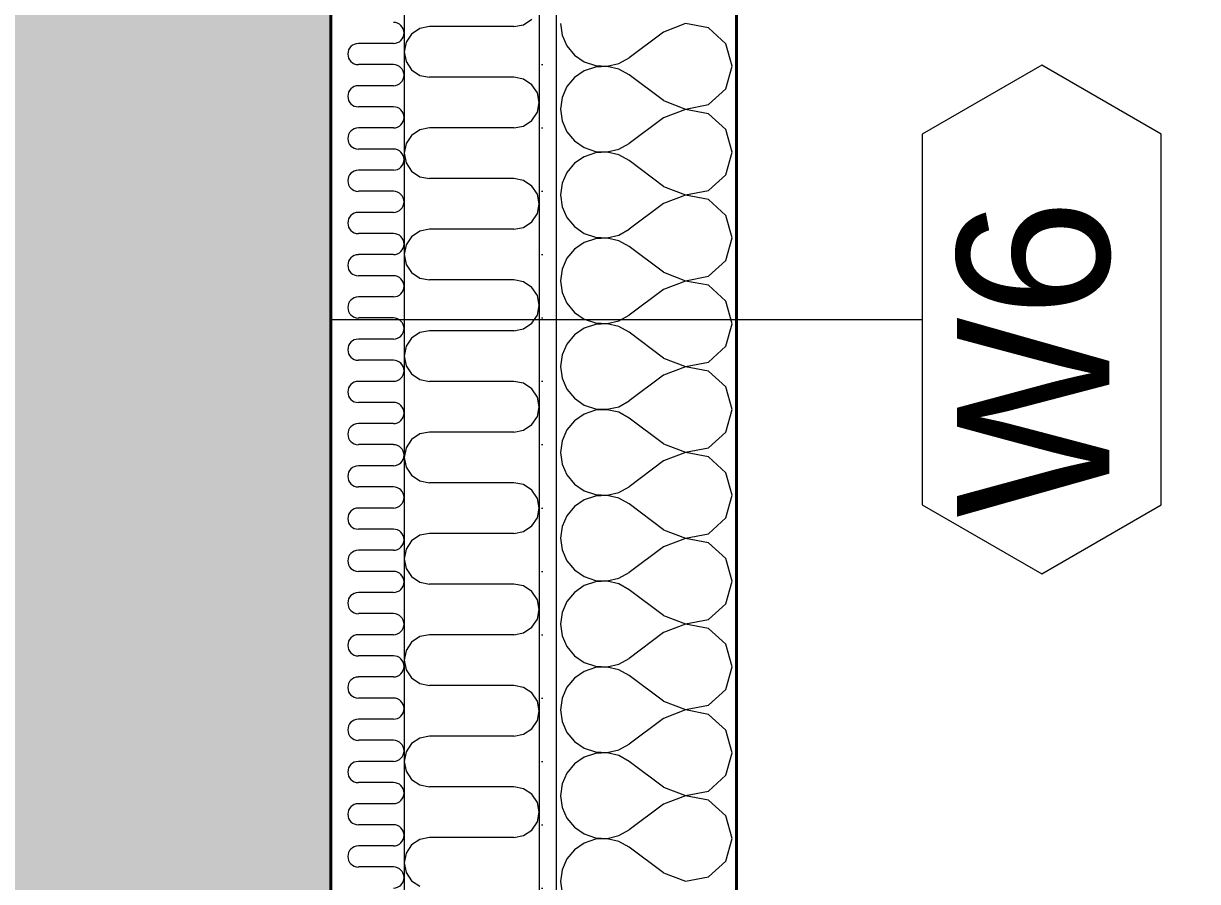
# Model space of a CAD drawing. Header units: millimetres. Extents: x -3100 to 17162, y -19566 to 10100.
# Drawn here: x 13827 to 14869, y 5181 to 5943 of the extents above; entities that cross this region are included whole.
import ezdxf

# ---------------------------------------------------------------- set-up
doc = ezdxf.new("R2010")
doc.units = ezdxf.units.MM
doc.header["$MEASUREMENT"] = 0
doc.linetypes.add('Wipeout_Contour', pattern=[1000, 0, -1000])
for name, color, linetype in [('Konstrukce - svislé nosné', 7, 'Continuous'), ('Konstrukce – Dělicí čáry vrstev', 7, 'Continuous'), ('Kóty - SP', 7, 'Continuous'), ('Výplně – Řezové', 7, 'Continuous'), ('Zóny', 7, 'Continuous'), ('Zóny - razítko SP', 7, 'Continuous')]:
    doc.layers.add(name, color=color, linetype=linetype)
doc.styles.add('GENEROVANÝ_STYL_1', font='Arial.ttf')
doc.dimstyles.new('GENEROVANÝ_STYL__1', dxfattribs={"dimtxt": 134.999996, "dimasz": 114, "dimexe": 0.18, "dimexo": 0.0625, "dimgap": 0, "dimtad": 1, "dimtih": 1, "dimtoh": 1, "dimdec": 0, "dimzin": 0, "dimdsep": 46, "dimtxsty": 'GENEROVANÝ_STYL_1', "dimblk": 'ARROWHEAD_2', "dimblk1": 'ARROWHEAD_2', "dimblk2": 'ARROWHEAD_2', "dimcen": 0.09, "dimse1": 1, "dimse2": 1, "dimclrd": 256, "dimclre": 256, "dimclrt": 256, "dimazin": 0, "dimtfac": 1, "dimtdec": 4, "dimtmove": 0, "dimatfit": 3, "dimfxl": 1, "dimtolj": 1, "dimtzin": 0, "dimarcsym": 0})
doc.dimstyles.new('GENEROVANÝ_STYL__2', dxfattribs={"dimtxt": 134.999996, "dimasz": 114, "dimexe": 0.18, "dimexo": 0.0625, "dimgap": 0, "dimtad": 1, "dimdec": 0, "dimzin": 0, "dimdsep": 46, "dimtxsty": 'GENEROVANÝ_STYL_1', "dimblk": 'ARROWHEAD_2', "dimblk1": 'ARROWHEAD_2', "dimblk2": 'ARROWHEAD_2', "dimcen": 0.09, "dimse1": 1, "dimse2": 1, "dimclrd": 256, "dimclre": 256, "dimclrt": 256, "dimazin": 0, "dimtfac": 1, "dimtdec": 4, "dimtmove": 0, "dimatfit": 3, "dimfxl": 1, "dimtolj": 1, "dimtzin": 0, "dimarcsym": 0})
doc.dimstyles.new('GENEROVANÝ_STYL__4', dxfattribs={"dimtxt": 134.999996, "dimasz": 114, "dimexe": 0.18, "dimexo": 0.0625, "dimgap": 0, "dimtad": 1, "dimtih": 1, "dimtoh": 1, "dimdec": 0, "dimzin": 0, "dimdsep": 46, "dimtxsty": 'GENEROVANÝ_STYL_1', "dimblk": 'ARROWHEAD_2', "dimblk1": 'ARROWHEAD_2', "dimblk2": 'ARROWHEAD_2', "dimcen": 0.09, "dimse1": 1, "dimse2": 1, "dimclrd": 256, "dimclre": 256, "dimclrt": 256, "dimazin": 0, "dimtfac": 1, "dimtdec": 4, "dimtmove": 2, "dimatfit": 3, "dimfxl": 1, "dimtolj": 1, "dimtzin": 0, "dimarcsym": 0})
pattern_1 = [(0, (0, 0), (0, 56.25), [0, -56.25])]

# ---------------------------------------------------------------- blocks, each defined once
blk = doc.blocks.new('Spíž_1.05_7', base_point=(14578.5, 5791.7))
at = {"layer": 'Zóny', "linetype": 'Continuous', "lineweight": 0, "true_color": 0xffffff}
blk.add_hatch(color=7, dxfattribs=at).paths.add_polyline_path([(14100, 4200), (14100, 7400), (12800, 7400), (12800, 4200)])
blk = doc.blocks.new('*X81')
at = {"layer": 'Výplně – Řezové', "color": 53, "linetype": 'Continuous', "lineweight": 13, "true_color": 0xeccf4f}
for p, q in [((14155.6, 5925), (14124.4, 5925)), ((14155.6, 5906.3), (14124.4, 5906.3)), ((14155.6, 5887.5), (14124.4, 5887.5)), ((14155.6, 5868.8), (14124.4, 5868.8)), ((14155.6, 5850), (14124.4, 5850)), ((14155.6, 5831.3), (14124.4, 5831.3)), ((14155.6, 5812.5), (14124.4, 5812.5)), ((14155.6, 5793.8), (14124.4, 5793.8)), ((14155.6, 5775), (14124.4, 5775)), ((14155.6, 5756.3), (14124.4, 5756.3)), ((14155.6, 5737.5), (14124.4, 5737.5)), ((14155.6, 5718.8), (14124.4, 5718.8)), ((14155.6, 5700), (14124.4, 5700)), ((14155.6, 5681.3), (14124.4, 5681.3)), ((14155.6, 5662.5), (14124.4, 5662.5)), ((14155.6, 5643.8), (14124.4, 5643.8)), ((14155.6, 5625), (14124.4, 5625)), ((14155.6, 5606.3), (14124.4, 5606.3)), ((14155.6, 5587.5), (14124.4, 5587.5)), ((14155.6, 5568.8), (14124.4, 5568.8)), ((14155.6, 5550), (14124.4, 5550)), ((14155.6, 5531.3), (14124.4, 5531.3)), ((14155.6, 5512.5), (14124.4, 5512.5)), ((14155.6, 5493.8), (14124.4, 5493.8)), ((14155.6, 5475), (14124.4, 5475)), ((14155.6, 5456.3), (14124.4, 5456.3)), ((14155.6, 5437.5), (14124.4, 5437.5)), ((14155.6, 5418.8), (14124.4, 5418.8)), ((14155.6, 5400), (14124.4, 5400)), ((14155.6, 5381.3), (14124.4, 5381.3)), ((14155.6, 5362.5), (14124.4, 5362.5)), ((14155.6, 5343.8), (14124.4, 5343.8)), ((14155.6, 5325), (14124.4, 5325)), ((14155.6, 5306.3), (14124.4, 5306.3)), ((14155.6, 5287.5), (14124.4, 5287.5)), ((14155.6, 5268.8), (14124.4, 5268.8)), ((14155.6, 5250), (14124.4, 5250)), ((14155.6, 5231.3), (14124.4, 5231.3)), ((14155.6, 5212.5), (14124.4, 5212.5)), ((14155.6, 5193.8), (14124.4, 5193.8))]:
    blk.add_line(p, q, dxfattribs=at)
for centre, start, end in [((14155.6, 5934.4), 270, 90), ((14124.4, 5915.6), 90, 270), ((14155.6, 5896.9), 270, 90), ((14124.4, 5878.1), 90, 270), ((14155.6, 5859.4), 270, 90), ((14124.4, 5840.6), 90, 270), ((14155.6, 5821.9), 270, 90), ((14124.4, 5803.1), 90, 270), ((14155.6, 5784.4), 270, 90), ((14124.4, 5765.6), 90, 270), ((14155.6, 5746.9), 270, 90), ((14124.4, 5728.1), 90, 270), ((14155.6, 5709.4), 270, 90), ((14124.4, 5690.6), 90, 270), ((14155.6, 5671.9), 270, 90), ((14124.4, 5653.1), 90, 270), ((14155.6, 5634.4), 270, 90), ((14124.4, 5615.6), 90, 270), ((14155.6, 5596.9), 270, 90), ((14124.4, 5578.1), 90, 270), ((14155.6, 5559.4), 270, 90), ((14124.4, 5540.6), 90, 270), ((14155.6, 5521.9), 270, 90), ((14124.4, 5503.1), 90, 270), ((14155.6, 5484.4), 270, 90), ((14124.4, 5465.6), 90, 270), ((14155.6, 5446.9), 270, 90), ((14124.4, 5428.1), 90, 270), ((14155.6, 5409.4), 270, 90), ((14124.4, 5390.6), 90, 270), ((14155.6, 5371.9), 270, 90), ((14124.4, 5353.1), 90, 270), ((14155.6, 5334.4), 270, 90), ((14124.4, 5315.6), 90, 270), ((14155.6, 5296.9), 270, 90), ((14124.4, 5278.1), 90, 270), ((14155.6, 5259.4), 270, 90), ((14124.4, 5240.6), 90, 270), ((14155.6, 5221.9), 270, 90), ((14124.4, 5203.1), 90, 270), ((14155.6, 5184.4), 270, 90)]:
    blk.add_arc(centre, 9.38, start, end, dxfattribs=at)
blk = doc.blocks.new('*X85')
at = {"layer": 'Výplně – Řezové', "color": 53, "linetype": 'Continuous', "lineweight": 13, "true_color": 0xeccf4f}
for p, q in [((14262.5, 5940), (14271.1, 5941.7)), ((14271.1, 5941.7), (14278.4, 5946.6)), ((14171.6, 5933.4), (14166.7, 5926.1)), ((14178.9, 5938.3), (14171.6, 5933.4)), ((14187.5, 5940), (14178.9, 5938.3)), ((14262.5, 5940), (14187.5, 5940)), ((14166.7, 5926.1), (14165, 5917.5)), ((14165, 5917.5), (14166.7, 5908.9)), ((14166.7, 5908.9), (14171.6, 5901.6)), ((14171.6, 5901.6), (14178.9, 5896.7)), ((14178.9, 5896.7), (14187.5, 5895)), ((14262.5, 5895), (14187.5, 5895)), ((14271.1, 5893.3), (14262.5, 5895)), ((14278.4, 5888.4), (14271.1, 5893.3)), ((14283.3, 5881.1), (14278.4, 5888.4)), ((14285, 5872.5), (14283.3, 5881.1)), ((14283.3, 5863.9), (14285, 5872.5)), ((14278.4, 5856.6), (14283.3, 5863.9)), ((14178.9, 5848.3), (14171.6, 5843.4)), ((14187.5, 5850), (14178.9, 5848.3)), ((14262.5, 5850), (14187.5, 5850)), ((14262.5, 5850), (14271.1, 5851.7)), ((14271.1, 5851.7), (14278.4, 5856.6)), ((14166.7, 5836.1), (14165, 5827.5)), ((14171.6, 5843.4), (14166.7, 5836.1)), ((14165, 5827.5), (14166.7, 5818.9)), ((14166.7, 5818.9), (14171.6, 5811.6)), ((14171.6, 5811.6), (14178.9, 5806.7)), ((14178.9, 5806.7), (14187.5, 5805)), ((14262.5, 5805), (14187.5, 5805)), ((14271.1, 5803.3), (14262.5, 5805)), ((14278.4, 5798.4), (14271.1, 5803.3)), ((14283.3, 5791.1), (14278.4, 5798.4)), ((14285, 5782.5), (14283.3, 5791.1)), ((14278.4, 5766.6), (14283.3, 5773.9)), ((14283.3, 5773.9), (14285, 5782.5)), ((14271.1, 5761.7), (14278.4, 5766.6)), ((14171.6, 5753.4), (14166.7, 5746.1)), ((14178.9, 5758.3), (14171.6, 5753.4)), ((14187.5, 5760), (14178.9, 5758.3)), ((14262.5, 5760), (14187.5, 5760)), ((14262.5, 5760), (14271.1, 5761.7)), ((14166.7, 5746.1), (14165, 5737.5)), ((14165, 5737.5), (14166.7, 5728.9)), ((14166.7, 5728.9), (14171.6, 5721.6)), ((14171.6, 5721.6), (14178.9, 5716.7)), ((14178.9, 5716.7), (14187.5, 5715)), ((14262.5, 5715), (14187.5, 5715)), ((14271.1, 5713.3), (14262.5, 5715)), ((14278.4, 5708.4), (14271.1, 5713.3)), ((14283.3, 5701.1), (14278.4, 5708.4)), ((14285, 5692.5), (14283.3, 5701.1)), ((14283.3, 5683.9), (14285, 5692.5)), ((14278.4, 5676.6), (14283.3, 5683.9)), ((14187.5, 5670), (14178.9, 5668.3)), ((14262.5, 5670), (14187.5, 5670)), ((14262.5, 5670), (14271.1, 5671.7)), ((14271.1, 5671.7), (14278.4, 5676.6)), ((14171.6, 5663.4), (14166.7, 5656.1)), ((14178.9, 5668.3), (14171.6, 5663.4)), ((14166.7, 5656.1), (14165, 5647.5)), ((14165, 5647.5), (14166.7, 5638.9)), ((14166.7, 5638.9), (14171.6, 5631.6)), ((14171.6, 5631.6), (14178.9, 5626.7)), ((14178.9, 5626.7), (14187.5, 5625)), ((14262.5, 5625), (14187.5, 5625)), ((14271.1, 5623.3), (14262.5, 5625)), ((14278.4, 5618.4), (14271.1, 5623.3)), ((14283.3, 5611.1), (14278.4, 5618.4)), ((14285, 5602.5), (14283.3, 5611.1)), ((14283.3, 5593.9), (14285, 5602.5)), ((14271.1, 5581.7), (14278.4, 5586.6)), ((14278.4, 5586.6), (14283.3, 5593.9)), ((14178.9, 5578.3), (14171.6, 5573.4)), ((14187.5, 5580), (14178.9, 5578.3)), ((14262.5, 5580), (14187.5, 5580)), ((14262.5, 5580), (14271.1, 5581.7)), ((14166.7, 5566.1), (14165, 5557.5)), ((14171.6, 5573.4), (14166.7, 5566.1)), ((14165, 5557.5), (14166.7, 5548.9)), ((14166.7, 5548.9), (14171.6, 5541.6)), ((14171.6, 5541.6), (14178.9, 5536.7)), ((14178.9, 5536.7), (14187.5, 5535)), ((14262.5, 5535), (14187.5, 5535)), ((14271.1, 5533.3), (14262.5, 5535)), ((14278.4, 5528.4), (14271.1, 5533.3)), ((14283.3, 5521.1), (14278.4, 5528.4)), ((14285, 5512.5), (14283.3, 5521.1)), ((14278.4, 5496.6), (14283.3, 5503.9)), ((14283.3, 5503.9), (14285, 5512.5)), ((14271.1, 5491.7), (14278.4, 5496.6)), ((14171.6, 5483.4), (14166.7, 5476.1)), ((14178.9, 5488.3), (14171.6, 5483.4)), ((14187.5, 5490), (14178.9, 5488.3)), ((14262.5, 5490), (14187.5, 5490)), ((14262.5, 5490), (14271.1, 5491.7)), ((14166.7, 5476.1), (14165, 5467.5)), ((14165, 5467.5), (14166.7, 5458.9)), ((14166.7, 5458.9), (14171.6, 5451.6)), ((14171.6, 5451.6), (14178.9, 5446.7)), ((14178.9, 5446.7), (14187.5, 5445)), ((14262.5, 5445), (14187.5, 5445)), ((14271.1, 5443.3), (14262.5, 5445)), ((14278.4, 5438.4), (14271.1, 5443.3)), ((14283.3, 5431.1), (14278.4, 5438.4)), ((14285, 5422.5), (14283.3, 5431.1)), ((14283.3, 5413.9), (14285, 5422.5)), ((14278.4, 5406.6), (14283.3, 5413.9)), ((14187.5, 5400), (14178.9, 5398.3)), ((14262.5, 5400), (14187.5, 5400)), ((14262.5, 5400), (14271.1, 5401.7)), ((14271.1, 5401.7), (14278.4, 5406.6)), ((14171.6, 5393.4), (14166.7, 5386.1)), ((14178.9, 5398.3), (14171.6, 5393.4)), ((14166.7, 5386.1), (14165, 5377.5)), ((14165, 5377.5), (14166.7, 5368.9)), ((14166.7, 5368.9), (14171.6, 5361.6)), ((14171.6, 5361.6), (14178.9, 5356.7)), ((14178.9, 5356.7), (14187.5, 5355)), ((14262.5, 5355), (14187.5, 5355)), ((14271.1, 5353.3), (14262.5, 5355)), ((14278.4, 5348.4), (14271.1, 5353.3)), ((14283.3, 5341.1), (14278.4, 5348.4)), ((14285, 5332.5), (14283.3, 5341.1)), ((14283.3, 5323.9), (14285, 5332.5)), ((14271.1, 5311.7), (14278.4, 5316.6)), ((14278.4, 5316.6), (14283.3, 5323.9)), ((14178.9, 5308.3), (14171.6, 5303.4)), ((14187.5, 5310), (14178.9, 5308.3)), ((14262.5, 5310), (14187.5, 5310)), ((14262.5, 5310), (14271.1, 5311.7)), ((14166.7, 5296.1), (14165, 5287.5)), ((14171.6, 5303.4), (14166.7, 5296.1)), ((14165, 5287.5), (14166.7, 5278.9)), ((14166.7, 5278.9), (14171.6, 5271.6)), ((14171.6, 5271.6), (14178.9, 5266.7)), ((14178.9, 5266.7), (14187.5, 5265)), ((14262.5, 5265), (14187.5, 5265)), ((14271.1, 5263.3), (14262.5, 5265)), ((14278.4, 5258.4), (14271.1, 5263.3)), ((14283.3, 5251.1), (14278.4, 5258.4)), ((14285, 5242.5), (14283.3, 5251.1)), ((14283.3, 5233.9), (14285, 5242.5)), ((14278.4, 5226.6), (14283.3, 5233.9)), ((14262.5, 5220), (14271.1, 5221.7)), ((14271.1, 5221.7), (14278.4, 5226.6)), ((14171.6, 5213.4), (14166.7, 5206.1)), ((14178.9, 5218.3), (14171.6, 5213.4)), ((14187.5, 5220), (14178.9, 5218.3)), ((14262.5, 5220), (14187.5, 5220)), ((14166.7, 5206.1), (14165, 5197.5)), ((14165, 5197.5), (14166.7, 5188.9)), ((14166.7, 5188.9), (14171.6, 5181.6)), ((14171.6, 5181.6), (14178.9, 5176.7))]:
    blk.add_line(p, q, dxfattribs=at)
blk = doc.blocks.new('*X89')
at = {"layer": 'Výplně – Řezové', "color": 53, "linetype": 'Continuous', "lineweight": 13, "true_color": 0xeccf4f}
for p, q in [((14303.8, 5942.9), (14305.3, 5932.4)), ((14414.7, 5942.7), (14395.2, 5935.2)), ((14435.1, 5938.8), (14414.7, 5942.7)), ((14305.3, 5932.4), (14309.5, 5922.8)), ((14395.2, 5935.2), (14364.8, 5912.4)), ((14450.5, 5924.8), (14435.1, 5938.8)), ((14309.5, 5922.8), (14316.2, 5914.7)), ((14456.2, 5904.8), (14450.5, 5924.8)), ((14316.2, 5914.7), (14324.9, 5908.8)), ((14355.6, 5907.3), (14364.8, 5912.4)), ((14324.9, 5900.7), (14316.2, 5894.8)), ((14324.9, 5908.8), (14334.8, 5905.4)), ((14334.8, 5904.1), (14324.9, 5900.7)), ((14334.8, 5905.4), (14345.3, 5904.9)), ((14345.3, 5904.6), (14334.8, 5904.1)), ((14345.3, 5904.9), (14355.6, 5907.3)), ((14355.6, 5902.2), (14345.3, 5904.6)), ((14364.8, 5897.1), (14355.6, 5902.2)), ((14450.5, 5884.7), (14456.2, 5904.8)), ((14316.2, 5894.8), (14309.5, 5886.7)), ((14395.2, 5874.3), (14364.8, 5897.1)), ((14309.5, 5886.7), (14305.3, 5877.1)), ((14435.1, 5870.7), (14450.5, 5884.7)), ((14305.3, 5877.1), (14303.8, 5866.7)), ((14395.2, 5874.3), (14414.7, 5866.8)), ((14414.7, 5866.8), (14435.1, 5870.7)), ((14303.8, 5866.7), (14305.3, 5856.3)), ((14395.2, 5859), (14364.8, 5836.2)), ((14414.7, 5866.5), (14395.2, 5859)), ((14435.1, 5862.6), (14414.7, 5866.5)), ((14450.5, 5848.6), (14435.1, 5862.6)), ((14305.3, 5856.3), (14309.5, 5846.6)), ((14309.5, 5846.6), (14316.2, 5838.5)), ((14456.2, 5828.6), (14450.5, 5848.6)), ((14316.2, 5838.5), (14324.9, 5832.6)), ((14355.6, 5831.1), (14364.8, 5836.2)), ((14324.9, 5832.6), (14334.8, 5829.2)), ((14334.8, 5827.9), (14324.9, 5824.5)), ((14334.8, 5829.2), (14345.3, 5828.7)), ((14345.3, 5828.4), (14334.8, 5827.9)), ((14345.3, 5828.7), (14355.6, 5831.1)), ((14355.6, 5826), (14345.3, 5828.4)), ((14364.8, 5821), (14355.6, 5826)), ((14450.5, 5808.5), (14456.2, 5828.6)), ((14316.2, 5818.6), (14309.5, 5810.5)), ((14324.9, 5824.5), (14316.2, 5818.6)), ((14395.2, 5798.1), (14364.8, 5821)), ((14309.5, 5810.5), (14305.3, 5800.9)), ((14435.1, 5794.5), (14450.5, 5808.5)), ((14305.3, 5800.9), (14303.8, 5790.5)), ((14395.2, 5798.1), (14414.7, 5790.6)), ((14414.7, 5790.6), (14435.1, 5794.5)), ((14303.8, 5790.5), (14305.3, 5780.1)), ((14414.7, 5790.3), (14395.2, 5782.9)), ((14435.1, 5786.5), (14414.7, 5790.3)), ((14450.5, 5772.4), (14435.1, 5786.5)), ((14305.3, 5780.1), (14309.5, 5770.4)), ((14395.2, 5782.9), (14364.8, 5760)), ((14309.5, 5770.4), (14316.2, 5762.4)), ((14456.2, 5752.4), (14450.5, 5772.4)), ((14316.2, 5762.4), (14324.9, 5756.4)), ((14324.9, 5756.4), (14334.8, 5753)), ((14334.8, 5753), (14345.3, 5752.5)), ((14345.3, 5752.5), (14355.6, 5754.9)), ((14355.6, 5754.9), (14364.8, 5760)), ((14316.2, 5742.4), (14309.5, 5734.3)), ((14324.9, 5748.4), (14316.2, 5742.4)), ((14334.8, 5751.7), (14324.9, 5748.4)), ((14345.3, 5752.2), (14334.8, 5751.7)), ((14355.6, 5749.8), (14345.3, 5752.2)), ((14364.8, 5744.8), (14355.6, 5749.8)), ((14395.2, 5721.9), (14364.8, 5744.8)), ((14450.5, 5732.4), (14456.2, 5752.4)), ((14309.5, 5734.3), (14305.3, 5724.7)), ((14435.1, 5718.3), (14450.5, 5732.4)), ((14305.3, 5724.7), (14303.8, 5714.3)), ((14395.2, 5721.9), (14414.7, 5714.4)), ((14303.8, 5714.3), (14305.3, 5703.9)), ((14414.7, 5714.1), (14395.2, 5706.7)), ((14414.7, 5714.4), (14435.1, 5718.3)), ((14435.1, 5710.3), (14414.7, 5714.1)), ((14305.3, 5703.9), (14309.5, 5694.3)), ((14395.2, 5706.7), (14364.8, 5683.8)), ((14450.5, 5696.2), (14435.1, 5710.3)), ((14309.5, 5694.3), (14316.2, 5686.2)), ((14456.2, 5676.2), (14450.5, 5696.2)), ((14316.2, 5686.2), (14324.9, 5680.2)), ((14324.9, 5680.2), (14334.8, 5676.9)), ((14355.6, 5678.7), (14364.8, 5683.8)), ((14324.9, 5672.2), (14316.2, 5666.2)), ((14334.8, 5675.5), (14324.9, 5672.2)), ((14334.8, 5676.9), (14345.3, 5676.3)), ((14345.3, 5676), (14334.8, 5675.5)), ((14345.3, 5676.3), (14355.6, 5678.7)), ((14355.6, 5673.7), (14345.3, 5676)), ((14364.8, 5668.6), (14355.6, 5673.7)), ((14450.5, 5656.2), (14456.2, 5676.2)), ((14316.2, 5666.2), (14309.5, 5658.1)), ((14395.2, 5645.7), (14364.8, 5668.6)), ((14305.3, 5648.5), (14303.8, 5638.1)), ((14309.5, 5658.1), (14305.3, 5648.5)), ((14435.1, 5642.1), (14450.5, 5656.2)), ((14303.8, 5638.1), (14305.3, 5627.7)), ((14395.2, 5645.7), (14414.7, 5638.2)), ((14414.7, 5638.2), (14435.1, 5642.1)), ((14305.3, 5627.7), (14309.5, 5618.1)), ((14395.2, 5630.5), (14364.8, 5607.6)), ((14414.7, 5637.9), (14395.2, 5630.5)), ((14435.1, 5634.1), (14414.7, 5637.9)), ((14450.5, 5620), (14435.1, 5634.1)), ((14309.5, 5618.1), (14316.2, 5610)), ((14456.2, 5600), (14450.5, 5620)), ((14316.2, 5610), (14324.9, 5604)), ((14355.6, 5602.5), (14364.8, 5607.6)), ((14324.9, 5604), (14334.8, 5600.7)), ((14334.8, 5599.3), (14324.9, 5596)), ((14334.8, 5600.7), (14345.3, 5600.2)), ((14345.3, 5599.8), (14334.8, 5599.3)), ((14345.3, 5600.2), (14355.6, 5602.5)), ((14355.6, 5597.5), (14345.3, 5599.8)), ((14364.8, 5592.4), (14355.6, 5597.5)), ((14450.5, 5580), (14456.2, 5600)), ((14316.2, 5590), (14309.5, 5581.9)), ((14324.9, 5596), (14316.2, 5590)), ((14395.2, 5569.5), (14364.8, 5592.4)), ((14309.5, 5581.9), (14305.3, 5572.3)), ((14435.1, 5565.9), (14450.5, 5580)), ((14305.3, 5572.3), (14303.8, 5561.9)), ((14395.2, 5569.5), (14414.7, 5562.1)), ((14414.7, 5562.1), (14435.1, 5565.9)), ((14303.8, 5561.9), (14305.3, 5551.5)), ((14414.7, 5561.8), (14395.2, 5554.3)), ((14435.1, 5557.9), (14414.7, 5561.8)), ((14450.5, 5543.8), (14435.1, 5557.9)), ((14305.3, 5551.5), (14309.5, 5541.9)), ((14395.2, 5554.3), (14364.8, 5531.4)), ((14309.5, 5541.9), (14316.2, 5533.8)), ((14456.2, 5523.8), (14450.5, 5543.8)), ((14316.2, 5533.8), (14324.9, 5527.8)), ((14324.9, 5527.8), (14334.8, 5524.5)), ((14334.8, 5524.5), (14345.3, 5524)), ((14345.3, 5523.7), (14334.8, 5523.1)), ((14345.3, 5524), (14355.6, 5526.3)), ((14355.6, 5521.3), (14345.3, 5523.7)), ((14355.6, 5526.3), (14364.8, 5531.4)), ((14450.5, 5503.8), (14456.2, 5523.8)), ((14316.2, 5513.8), (14309.5, 5505.7)), ((14324.9, 5519.8), (14316.2, 5513.8)), ((14334.8, 5523.1), (14324.9, 5519.8)), ((14364.8, 5516.2), (14355.6, 5521.3)), ((14395.2, 5493.3), (14364.8, 5516.2)), ((14309.5, 5505.7), (14305.3, 5496.1)), ((14435.1, 5489.7), (14450.5, 5503.8)), ((14305.3, 5496.1), (14303.8, 5485.7)), ((14395.2, 5493.3), (14414.7, 5485.9)), ((14303.8, 5485.7), (14305.3, 5475.3)), ((14414.7, 5485.6), (14395.2, 5478.1)), ((14414.7, 5485.9), (14435.1, 5489.7)), ((14435.1, 5481.7), (14414.7, 5485.6)), ((14450.5, 5467.6), (14435.1, 5481.7)), ((14305.3, 5475.3), (14309.5, 5465.7)), ((14395.2, 5478.1), (14364.8, 5455.2)), ((14309.5, 5465.7), (14316.2, 5457.6)), ((14456.2, 5447.6), (14450.5, 5467.6)), ((14316.2, 5457.6), (14324.9, 5451.6)), ((14324.9, 5451.6), (14334.8, 5448.3)), ((14355.6, 5450.2), (14364.8, 5455.2)), ((14324.9, 5443.6), (14316.2, 5437.6)), ((14334.8, 5447), (14324.9, 5443.6)), ((14334.8, 5448.3), (14345.3, 5447.8)), ((14345.3, 5447.5), (14334.8, 5447)), ((14345.3, 5447.8), (14355.6, 5450.2)), ((14355.6, 5445.1), (14345.3, 5447.5)), ((14364.8, 5440), (14355.6, 5445.1)), ((14395.2, 5417.1), (14364.8, 5440)), ((14450.5, 5427.6), (14456.2, 5447.6)), ((14316.2, 5437.6), (14309.5, 5429.6)), ((14305.3, 5419.9), (14303.8, 5409.5)), ((14309.5, 5429.6), (14305.3, 5419.9)), ((14435.1, 5413.5), (14450.5, 5427.6)), ((14303.8, 5409.5), (14305.3, 5399.1)), ((14395.2, 5417.1), (14414.7, 5409.7)), ((14414.7, 5409.4), (14395.2, 5401.9)), ((14414.7, 5409.7), (14435.1, 5413.5)), ((14435.1, 5405.5), (14414.7, 5409.4)), ((14305.3, 5399.1), (14309.5, 5389.5)), ((14395.2, 5401.9), (14364.8, 5379)), ((14450.5, 5391.5), (14435.1, 5405.5)), ((14309.5, 5389.5), (14316.2, 5381.4)), ((14456.2, 5371.4), (14450.5, 5391.5)), ((14316.2, 5381.4), (14324.9, 5375.5)), ((14355.6, 5374), (14364.8, 5379)), ((14324.9, 5367.4), (14316.2, 5361.5)), ((14324.9, 5375.5), (14334.8, 5372.1)), ((14334.8, 5370.8), (14324.9, 5367.4)), ((14334.8, 5372.1), (14345.3, 5371.6)), ((14345.3, 5371.3), (14334.8, 5370.8)), ((14345.3, 5371.6), (14355.6, 5374)), ((14355.6, 5368.9), (14345.3, 5371.3)), ((14364.8, 5363.8), (14355.6, 5368.9)), ((14450.5, 5351.4), (14456.2, 5371.4)), ((14316.2, 5361.5), (14309.5, 5353.4)), ((14395.2, 5341), (14364.8, 5363.8)), ((14309.5, 5353.4), (14305.3, 5343.7)), ((14435.1, 5337.4), (14450.5, 5351.4)), ((14305.3, 5343.7), (14303.8, 5333.3)), ((14395.2, 5341), (14414.7, 5333.5)), ((14414.7, 5333.5), (14435.1, 5337.4)), ((14303.8, 5333.3), (14305.3, 5322.9)), ((14395.2, 5325.7), (14364.8, 5302.9)), ((14414.7, 5333.2), (14395.2, 5325.7)), ((14435.1, 5329.3), (14414.7, 5333.2)), ((14450.5, 5315.3), (14435.1, 5329.3)), ((14305.3, 5322.9), (14309.5, 5313.3)), ((14456.2, 5295.2), (14450.5, 5315.3)), ((14309.5, 5313.3), (14316.2, 5305.2)), ((14316.2, 5305.2), (14324.9, 5299.3)), ((14324.9, 5299.3), (14334.8, 5295.9)), ((14334.8, 5294.6), (14324.9, 5291.2)), ((14334.8, 5295.9), (14345.3, 5295.4)), ((14345.3, 5295.1), (14334.8, 5294.6)), ((14345.3, 5295.4), (14355.6, 5297.8)), ((14355.6, 5292.7), (14345.3, 5295.1)), ((14355.6, 5297.8), (14364.8, 5302.9)), ((14450.5, 5275.2), (14456.2, 5295.2)), ((14316.2, 5285.3), (14309.5, 5277.2)), ((14324.9, 5291.2), (14316.2, 5285.3)), ((14364.8, 5287.6), (14355.6, 5292.7)), ((14395.2, 5264.8), (14364.8, 5287.6)), ((14309.5, 5277.2), (14305.3, 5267.6)), ((14435.1, 5261.2), (14450.5, 5275.2)), ((14305.3, 5267.6), (14303.8, 5257.1)), ((14395.2, 5264.8), (14414.7, 5257.3)), ((14303.8, 5257.1), (14305.3, 5246.7)), ((14414.7, 5257), (14395.2, 5249.5)), ((14414.7, 5257.3), (14435.1, 5261.2)), ((14435.1, 5253.1), (14414.7, 5257)), ((14450.5, 5239.1), (14435.1, 5253.1)), ((14305.3, 5246.7), (14309.5, 5237.1)), ((14395.2, 5249.5), (14364.8, 5226.7)), ((14309.5, 5237.1), (14316.2, 5229)), ((14456.2, 5219), (14450.5, 5239.1)), ((14316.2, 5229), (14324.9, 5223.1)), ((14324.9, 5223.1), (14334.8, 5219.7)), ((14345.3, 5219.2), (14355.6, 5221.6)), ((14355.6, 5221.6), (14364.8, 5226.7)), ((14324.9, 5215), (14316.2, 5209.1)), ((14334.8, 5218.4), (14324.9, 5215)), ((14334.8, 5219.7), (14345.3, 5219.2)), ((14345.3, 5218.9), (14334.8, 5218.4)), ((14355.6, 5216.5), (14345.3, 5218.9)), ((14364.8, 5211.4), (14355.6, 5216.5)), ((14395.2, 5188.6), (14364.8, 5211.4)), ((14450.5, 5199), (14456.2, 5219)), ((14309.5, 5201), (14305.3, 5191.4)), ((14316.2, 5209.1), (14309.5, 5201)), ((14305.3, 5191.4), (14303.8, 5181)), ((14435.1, 5185), (14450.5, 5199)), ((14303.8, 5181), (14305.3, 5170.5)), ((14395.2, 5188.6), (14414.7, 5181.1)), ((14414.7, 5181.1), (14435.1, 5185))]:
    blk.add_line(p, q, dxfattribs=at)
blk = doc.blocks.new('Zeď_4', base_point=(14100, 7400))
at = {"color": 254, "linetype": 'Wipeout_Contour', "lineweight": 0, "ltscale": 60980.134309}
blk.add_wipeout([(14100, 7400), (14100, 3600), (14115, 3600), (14115, 7400)], dxfattribs=at).dxf.layer = 'Výplně – Řezové'
at = {"layer": 'Výplně – Řezové', "linetype": 'Continuous', "lineweight": 13, "true_color": 0xa8a8a8}
h = blk.add_hatch(dxfattribs=at)
h.set_pattern_fill('Sádra', color=253, style=0, pattern_type=2)
h.set_pattern_definition(pattern_1)
h.paths.add_polyline_path([(14100, 7400), (14100, 3600), (14115, 3600), (14115, 7400)])
at = {"layer": 'Konstrukce - svislé nosné', "color": 7, "linetype": 'Continuous', "lineweight": 40, "flags": 128}
blk.add_lwpolyline([(14100, 7400), (14100, 3600)], dxfattribs=at)
at = {"color": 254, "linetype": 'Wipeout_Contour', "lineweight": 0, "ltscale": 61114.626856}
blk.add_wipeout([(14115, 7415), (14115, 3600), (14165, 3600), (14165, 7415)], dxfattribs=at).dxf.layer = 'Výplně – Řezové'
at = {"layer": 'Konstrukce - svislé nosné', "color": 7, "lineweight": 40}
blk.add_blockref('*X81', (0, 0), dxfattribs=at)
at = {"color": 254, "linetype": 'Wipeout_Contour', "lineweight": 0, "ltscale": 61476.44918}
blk.add_wipeout([(14165, 7465), (14165, 3600), (14285, 3600), (14285, 7465)], dxfattribs=at).dxf.layer = 'Výplně – Řezové'
at = {"layer": 'Konstrukce – Dělicí čáry vrstev', "color": 7, "linetype": 'Continuous', "lineweight": 13}
blk.add_line((14165, 7465), (14165, 3600), dxfattribs=at)
at = {"layer": 'Konstrukce - svislé nosné', "color": 7, "lineweight": 40}
blk.add_blockref('*X85', (0, 0), dxfattribs=at)
at = {"color": 254, "linetype": 'Wipeout_Contour', "lineweight": 0, "ltscale": 61838.688982}
blk.add_wipeout([(14285, 7585), (14285, 3600), (14300, 3600), (14300, 7585)], dxfattribs=at).dxf.layer = 'Výplně – Řezové'
at = {"layer": 'Výplně – Řezové', "linetype": 'Continuous', "lineweight": 13, "true_color": 0xa8a8a8}
h = blk.add_hatch(dxfattribs=at)
h.set_pattern_fill('Sádra', color=253, style=0, pattern_type=2)
h.set_pattern_definition(pattern_1)
h.paths.add_polyline_path([(14285, 7585), (14285, 3600), (14300, 3600), (14300, 7585)])
at = {"layer": 'Konstrukce – Dělicí čáry vrstev', "color": 7, "linetype": 'Continuous', "lineweight": 13}
blk.add_line((14285, 7465), (14285, 3600), dxfattribs=at)
at = {"color": 254, "linetype": 'Wipeout_Contour', "lineweight": 0, "ltscale": 62177.219059}
blk.add_wipeout([(14300, 3600), (14460, 3600), (14460, 7600), (14300, 7600)], dxfattribs=at).dxf.layer = 'Výplně – Řezové'
at = {"layer": 'Konstrukce - svislé nosné', "color": 7, "linetype": 'Continuous', "lineweight": 40, "flags": 128}
blk.add_lwpolyline([(14460, 3600), (14460, 7600)], dxfattribs=at)
at = {"layer": 'Konstrukce – Dělicí čáry vrstev', "color": 7, "linetype": 'Continuous', "lineweight": 13}
blk.add_line((14300, 7585), (14300, 3600), dxfattribs=at)
at = {"layer": 'Konstrukce - svislé nosné', "color": 7, "lineweight": 40}
blk.add_blockref('*X89', (0, 0), dxfattribs=at)
blk = doc.blocks.new('*D371')
at = {"layer": 'Kóty - SP', "color": 146, "linetype": 'Continuous', "lineweight": 13, "true_color": 0x1a4f6e}
for p, q in [((15270.5, 7760), (15270.5, 7833.3)), ((15345.5, 7716.7), (15195.5, 7803.3)), ((15383, 7760), (15158, 7760)), ((15270.5, 3600), (15270.5, 7760)), ((15195.5, 3643.3), (15345.5, 3556.7)), ((15383, 3600), (15158, 3600))]:
    blk.add_line(p, q, dxfattribs=at)
at = {"layer": 'Kóty - SP', "color": 146, "lineweight": 13, "true_color": 0x1a4f6e, "insert": (15243.5, 5448.3), "char_height": 135, "attachment_point": 7, "rotation": 90, "style": 'GENEROVANÝ_STYL_1'}
blk.add_mtext('\\A1;{\\pql;\\fArial|b0|i0|c0|p0;\\W1.000000;4\xa0160}', dxfattribs=at)
blk = doc.blocks.new('ARROWHEAD_2')
at = {"color": 0, "linetype": 'Continuous', "lineweight": 0}
for p, q in [((-0.3781, -0.655), (0.3781, 0.655)), ((0, 0), (-1, 0))]:
    blk.add_line(p, q, dxfattribs=at)
blk = doc.blocks.new('*D372')
at = {"layer": 'Kóty - SP', "color": 146, "linetype": 'Continuous', "lineweight": 13, "true_color": 0x1a4f6e}
for p, q in [((15770.5, 7760), (15770.5, 7833.3)), ((15845.5, 7716.7), (15695.5, 7803.3)), ((15883, 7760), (15658, 7760)), ((15770.5, -9460), (15770.5, 7760)), ((15695.5, -9416.7), (15845.5, -9503.3)), ((15883, -9460), (15658, -9460)), ((15770.5, -9533.3), (15770.5, -9460))]:
    blk.add_line(p, q, dxfattribs=at)
at = {"layer": 'Kóty - SP', "color": 146, "lineweight": 13, "true_color": 0x1a4f6e, "insert": (15743.5, -1133.1), "char_height": 135, "attachment_point": 7, "rotation": 90, "style": 'GENEROVANÝ_STYL_1'}
blk.add_mtext('\\A1;{\\pql;\\fArial|b0|i0|c0|p0;\\W1.000000;17\xa0220}', dxfattribs=at)
blk = doc.blocks.new('*D390')
at = {"layer": 'Kóty - SP', "color": 146, "linetype": 'Continuous', "lineweight": 13, "true_color": 0x1a4f6e}
for p, q in [((13767.5, 7400), (13767.5, 7473.3)), ((13842.5, 7356.7), (13692.5, 7443.3)), ((13880, 7400), (13655, 7400)), ((13767.5, -5080), (13767.5, 7400)), ((13692.5, -5036.7), (13842.5, -5123.3)), ((13880, -5080), (13655, -5080)), ((13767.5, -5153.3), (13767.5, -5080))]:
    blk.add_line(p, q, dxfattribs=at)
at = {"layer": 'Kóty - SP', "color": 146, "lineweight": 13, "true_color": 0x1a4f6e, "insert": (13740.5, 876.9), "char_height": 135, "attachment_point": 7, "rotation": 90, "style": 'GENEROVANÝ_STYL_1'}
blk.add_mtext('\\A1;{\\pql;\\fArial|b0|i0|c0|p0;\\W1.000000;12\xa0480}', dxfattribs=at)
blk = doc.blocks.new('*D436')
at = {"layer": 'Kóty - SP', "color": 146, "linetype": 'Continuous', "lineweight": 13, "true_color": 0x1a4f6e}
for p, q in [((12800, 6318.1), (12800, 6543.1)), ((14100, 6318.1), (14100, 6543.1)), ((12843.3, 6505.6), (12756.7, 6355.6)), ((14143.3, 6505.6), (14056.7, 6355.6)), ((12800, 6430.6), (14100, 6430.6))]:
    blk.add_line(p, q, dxfattribs=at)
at = {"layer": 'Kóty - SP', "color": 146, "lineweight": 13, "true_color": 0x1a4f6e, "insert": (13218.3, 6457.6), "char_height": 135, "attachment_point": 7, "style": 'GENEROVANÝ_STYL_1'}
blk.add_mtext('\\A1;{\\pql;\\fArial|b0|i0|c0|p0;\\W1.000000;1\xa0300}', dxfattribs=at)
blk = doc.blocks.new('*D437')
at = {"layer": 'Kóty - SP', "color": 146, "linetype": 'Continuous', "lineweight": 13, "true_color": 0x1a4f6e}
for p, q in [((14100, 6318.1), (14100, 6543.1)), ((14460, 6318.1), (14460, 6543.1)), ((14143.3, 6505.6), (14056.7, 6355.6)), ((14416.7, 6355.6), (14503.3, 6505.6)), ((14100, 6430.6), (14460, 6430.6)), ((14460, 6430.6), (14533.3, 6430.6))]:
    blk.add_line(p, q, dxfattribs=at)
at = {"layer": 'Kóty - SP', "color": 146, "lineweight": 13, "true_color": 0x1a4f6e, "insert": (14504.9, 6457.6), "char_height": 135, "attachment_point": 7, "style": 'GENEROVANÝ_STYL_1'}
blk.add_mtext('\\A1;{\\pql;\\fArial|b0|i0|c0|p0;\\W1.000000;360}', dxfattribs=at)
blk = doc.blocks.new('Popiska_15', base_point=(14100, 5680))
at = {"layer": 'Zóny - razítko SP', "color": 146, "linetype": 'Continuous', "lineweight": 13, "true_color": 0x1a4f6e}
blk.add_line((14100, 5680), (14625, 5680), dxfattribs=at)
at = {"layer": 'Zóny - razítko SP', "color": 146, "linetype": 'Continuous', "lineweight": 13, "true_color": 0x1a4f6e, "flags": 128}
blk.add_lwpolyline([(14731.1, 5905.8), (14625, 5844.6), (14625, 5515.4), (14731.1, 5454.2), (14837.1, 5515.4), (14837.1, 5844.6)], close=True, dxfattribs=at)
at = {"layer": 'Zóny - razítko SP', "color": 146, "lineweight": 13, "true_color": 0x1a4f6e, "insert": (14655.9, 5680), "char_height": 135, "attachment_point": 2, "rotation": 90, "style": 'GENEROVANÝ_STYL_1'}
blk.add_mtext('\\A1;{\\pqc;\\pt0,4000;\\fArial|b0|i0|c0|p0;\\W1.000000;W6\\fArial|b0|i0|c0|p0;\\W1.000000;\\A1{\\H.66x;\\S^  ;}\\fArial|b0|i0|c0|p0;\\W1.000000;\\fArial|b0|i0|c0|p0;\\W1.000000;\\A1{\\H.66x;\\S^  ;}\\fArial|b0|i0|c0|p0;\\W1.000000; \\fArial|b0|i0|c0|p0;\\W1.000000;\\fArial|b0|i0|c0|p0;\\W1.000000;\\fArial|b0|i0|c0|p0;\\W1.000000;\\fArial|b0|i0|c0|p0;\\W1.000000;\\fArial|b0|i0|c0|p0;\\W1.000000;\\fArial|b0|i0|c0|p0;\\W1.000000;\\fArial|b0|i0|c0|p0;\\W1.000000;\\fArial|b0|i0|c0|p0;\\W1.000000;\\fArial|b0|i0|c0|p0;\\W1.000000;\\fArial|b0|i0|c0|p0;\\W1.000000;\\fArial|b0|i0|c0|p0;\\W1.000000;\\fArial|b0|i0|c0|p0;\\W1.000000;\\fArial|b0|i0|c0|p0;\\W1.000000;\\fArial|b0|i0|c0|p0;\\W1.000000;\\fArial|b0|i0|c0|p0;\\W1.000000;\\fArial|b0|i0|c0|p0;\\W1.000000;\\fArial|b0|i0|c0|p0;\\W1.000000;\\fArial|b0|i0|c0|p0;\\W1.000000;\\fArial|b0|i0|c0|p0;\\W1.000000;\\fArial|b0|i0|c0|p0;\\W1.000000;\\fArial|b0|i0|c0|p0;\\W1.000000;\\fArial|b0|i0|c0|p0;\\W1.000000;\\fArial|b0|i0|c0|p0;\\W1.000000;\\fArial|b0|i0|c0|p0;\\W1.000000;\\fArial|b0|i0|c0|p0;\\W1.000000;\\fArial|b0|i0|c0|p0;\\W1.000000;\\fArial|b0|i0|c0|p0;\\W1.000000;\\fArial|b0|i0|c0|p0;\\W1.000000;\\fArial|b0|i0|c0|p0;\\W1.000000;\\fArial|b0|i0|c0|p0;\\W1.000000;\\fArial|b0|i0|c0|p0;\\W1.000000;\\fArial|b0|i0|c0|p0;\\W1.000000;\\fArial|b0|i0|c0|p0;\\W1.000000;\\fArial|b0|i0|c0|p0;\\W1.000000;\\fArial|b0|i0|c0|p0;\\W1.000000;\\fArial|b0|i0|c0|p0;\\W1.000000;\\fArial|b0|i0|c0|p0;\\W1.000000;\\fArial|b0|i0|c0|p0;\\W1.000000;\\fArial|b0|i0|c0|p0;\\W1.000000;\\fArial|b0|i0|c0|p0;\\W1.000000;\\fArial|b0|i0|c0|p0;\\W1.000000;\\fArial|b0|i0|c0|p0;\\W1.000000;\\fArial|b0|i0|c0|p0;\\W1.000000;}', dxfattribs=at)

msp = doc.modelspace()

# ---------------------------------------------------------------- linework, layer by layer
at = {"layer": 'Zóny', "color": 7, "linetype": 'Continuous', "lineweight": 0, "true_color": 0xffffff, "flags": 128}
msp.add_lwpolyline([(14100, 4200), (14100, 7400), (12800, 7400), (12800, 4200)], close=True, dxfattribs=at)

# ---------------------------------------------------------------- block references
at = {"layer": 'Zóny', "color": 7, "linetype": 'Continuous', "lineweight": 20}
msp.add_blockref('Spíž_1.05_7', (14578.5, 5791.7), dxfattribs=at)

# ---------------------------------------------------------------- next in the draw order: block references
at = {"layer": 'Konstrukce - svislé nosné', "color": 7, "lineweight": 40}
msp.add_blockref('Zeď_4', (14100, 7400), dxfattribs=at)

# ---------------------------------------------------------------- next in the draw order: block references
at = {"layer": 'Zóny - razítko SP', "color": 7, "linetype": 'Continuous', "lineweight": 13}
msp.add_blockref('Popiska_15', (14100, 5680), dxfattribs=at)

# ---------------------------------------------------------------- next in the draw order: dimensions: what is measured, and where the dimension line sits
at = {"layer": 'Kóty - SP', "color": 146, "linetype": 'Continuous', "lineweight": 13, "true_color": 0x1a4f6e}
for base, p1, p2, picture, middle in [((15270.5, 7760), (14460, 3600), (14460, 7760), '*D371', (15176, 5686.8)), ((15770.5, 7760), (14460, -9460), (14460, 7760), '*D372', (15676, -841.7)), ((13767.5, 7400), (14100, -5080), (14100, 7400), '*D390', (13673, 1168.3))]:
    dim = msp.add_linear_dim(base=base, p1=p1, p2=p2, angle=90, dimstyle='GENEROVANÝ_STYL__2', dxfattribs=at)
    dim.commit()
    dim.dimension.update_dxf_attribs({"geometry": picture, "text_midpoint": middle, "dimtype": 160, "text_rotation": 90})
for base, p1, p2, dimstyle, picture, middle in [((14100, 6430.6), (12800, 5800), (14100, -850), 'GENEROVANÝ_STYL__1', '*D436', (13456.8, 6525.1)), ((14460, 6430.6), (14100, -850), (14460, -850), 'GENEROVANÝ_STYL__4', '*D437', (14663.8, 6525.1))]:
    dim = msp.add_linear_dim(base=base, p1=p1, p2=p2, dimstyle=dimstyle, dxfattribs=at)
    dim.commit()
    dim.dimension.update_dxf_attribs({"geometry": picture, "text_midpoint": middle, "dimtype": 160})

doc.saveas('drawing.dxf')
